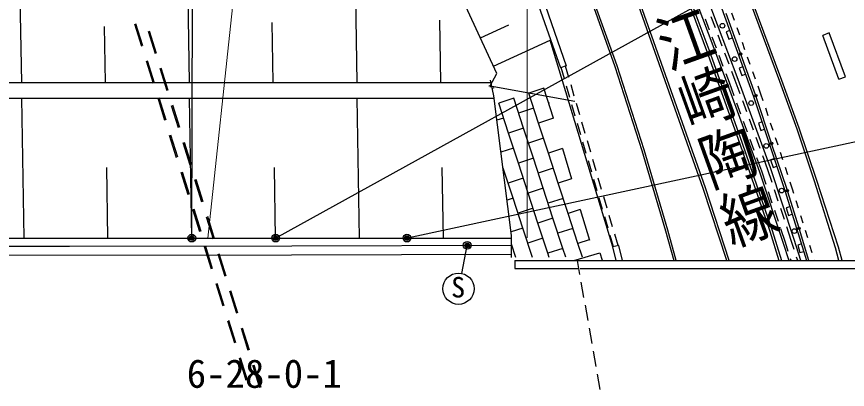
# Model space of a CAD drawing. Units: millimetres, scale not verified. Extents: x 40000 to 680000, y 20000 to 380000.
# Drawn here: x 189635 to 243038, y 282565 to 306528 of the extents above; entities that cross this region are included whole.
import ezdxf
from ezdxf.enums import TextEntityAlignment as Align

# ---------------------------------------------------------------- set-up
doc = ezdxf.new("R2010")
doc.units = ezdxf.units.MM
doc.header["$LTSCALE"] = 1000
doc.header["$PDMODE"] = 32
doc.header["$PDSIZE"] = 500
for name, color, linetype, lineweight in [('M-BGD', 7, 'Continuous', 25), ('M-BMK-SRVR', 3, 'Continuous', 25), ('M-STR-HTXT', 7, 'Continuous', 13), ('M-STR-STR1', 1, 'Continuous', 25), ('M-STR-STRC', 7, 'Continuous', 25)]:
    doc.layers.add(name, color=color, linetype=linetype, lineweight=lineweight)
doc.layers.add('M-BMK-HTXT', color=7, linetype='Continuous')
doc.styles.add('@ＭＳ ゴシック', font='')
doc.styles.add('ＭＳ ゴシック', font='')
doc.styles.get('@ＭＳ ゴシック').set_extended_font_data('@MS Gothic')
doc.styles.get('ＭＳ ゴシック').set_extended_font_data('MS Gothic')

msp = doc.modelspace()

# ---------------------------------------------------------------- linework, layer by layer
at = {"layer": 'M-BGD'}
for p, q in [((211519, 302291), (211393, 310292)), ((236015, 302492), (233196, 309960)), ((200740, 302291), (200638, 308701)), ((189960, 302291), (189867, 308165)), ((223058, 307631), (224586, 303235)), ((223435, 307767), (224963, 303366)), ((236159, 304187), (235242, 306726)), ((235775, 306279), (235606, 306750)), ((197680, 304616), (197232, 306047)), ((197756, 304640), (197308, 306071)), ((206129, 302291), (206069, 306139)), ((216909, 302291), (216846, 306309)), ((234176, 305664), (233911, 306366)), ((234550, 305805), (234286, 306506)), ((195350, 302291), (195293, 305887)), ((198086, 305595), (198534, 304164)), ((198162, 305619), (198610, 304187)), ((219457, 305154), (221279, 305996)), ((235474, 305641), (235239, 305556)), ((235239, 305556), (235409, 305086)), ((236115, 305339), (235945, 305809)), ((241874, 305478), (241452, 305321)), ((242919, 302660), (241874, 305478)), ((220299, 303333), (223942, 305017)), ((227956, 291723), (223942, 305017)), ((234617, 304495), (234353, 305196)), ((234992, 304635), (234727, 305337)), ((235409, 305086), (235644, 305171)), ((242497, 302504), (241452, 305321)), ((236455, 304398), (236285, 304869)), ((235059, 303325), (234794, 304027)), ((235433, 303466), (235168, 304168)), ((237128, 301507), (236210, 304046)), ((236795, 303458), (236625, 303928)), ((198427, 302230), (197979, 303661)), ((198503, 302254), (198055, 303685)), ((224963, 303366), (224586, 303235)), ((225131, 302616), (224916, 303350)), ((198833, 303209), (199281, 301778)), ((198909, 303233), (199357, 301802)), ((224844, 302531), (224633, 303252)), ((235452, 302283), (235235, 302858)), ((235827, 302422), (235610, 302998)), ((236324, 303290), (236089, 303205)), ((236089, 303205), (236259, 302735)), ((236259, 302735), (236494, 302820)), ((237135, 302517), (236965, 302988)), ((220305, 301445), (220095, 302445)), ((235761, 301438), (235452, 302283)), ((236138, 301573), (235827, 302422)), ((238096, 296798), (236015, 302492)), ((242497, 302504), (242919, 302660)), ((220075, 302072), (219997, 302051)), ((220075, 302072), (225523, 301098)), ((220308, 301940), (220208, 301907)), ((223521, 301921), (222555, 301605)), ((224152, 299990), (223521, 301921)), ((225195, 301332), (224984, 302052)), ((225483, 301416), (225272, 302136)), ((237484, 301551), (237305, 302047)), ((190118, 292291), (189976, 301291)), ((199173, 299844), (198725, 301276)), ((199250, 299868), (198802, 301299)), ((200897, 292291), (200755, 301291)), ((211677, 292291), (211535, 301291)), ((221453, 292447), (220305, 301445)), ((221589, 301290), (220623, 300974)), ((222220, 299358), (221589, 301290)), ((223186, 299674), (222555, 301605)), ((238143, 298459), (237177, 301365)), ((237631, 301108), (237484, 301551)), ((199579, 300823), (200027, 299392)), ((199656, 300847), (200104, 299416)), ((221255, 299043), (220623, 300974)), ((223879, 300969), (223836, 300955)), ((225546, 300132), (225335, 300852)), ((225834, 300217), (225623, 300936)), ((236190, 300264), (235933, 300968)), ((236567, 300399), (236309, 301104)), ((222871, 300640), (221905, 300324)), ((237947, 300159), (237789, 300634)), ((220939, 300008), (220506, 299867)), ((224152, 299990), (223186, 299674)), ((223817, 297742), (223186, 299674)), ((225897, 298932), (225686, 299652)), ((226185, 299017), (225974, 299737)), ((236620, 299090), (236362, 299794)), ((236996, 299225), (236738, 299930)), ((237551, 299764), (237314, 299685)), ((237314, 299685), (237472, 299210)), ((238262, 299210), (238104, 299685)), ((222220, 299358), (221255, 299043)), ((222852, 297427), (222220, 299358)), ((237472, 299210), (237709, 299289)), ((199920, 297458), (199472, 298890)), ((199997, 297482), (199548, 298914)), ((221886, 297111), (221255, 299043)), ((223502, 298708), (222536, 298393)), ((226536, 297817), (226326, 298537)), ((237049, 297916), (236791, 298620)), ((237425, 298051), (237168, 298756)), ((238578, 298261), (238420, 298736)), ((200326, 298437), (200774, 297006)), ((200403, 298461), (200851, 297030)), ((200403, 298461), (200851, 297030)), ((221570, 298077), (220768, 297815)), ((224733, 298042), (223817, 297742)), ((224733, 298042), (225302, 296090)), ((226248, 297733), (226038, 298453)), ((239157, 295410), (238190, 298317)), ((224449, 295811), (223817, 297742)), ((237907, 296732), (237597, 297581)), ((238893, 297312), (238735, 297787)), ((222852, 297427), (221886, 297111)), ((222517, 295180), (221886, 297111)), ((223483, 295495), (222852, 297427)), ((226600, 296533), (226389, 297253)), ((226887, 296618), (226677, 297338)), ((237529, 296601), (237220, 297446)), ((238340, 297391), (238103, 297312)), ((238103, 297312), (238261, 296838)), ((195507, 292291), (195436, 296837)), ((200667, 295072), (200219, 296504)), ((200743, 295096), (200295, 296528)), ((206287, 292291), (206215, 296837)), ((217067, 292291), (216995, 296837)), ((220920, 296796), (220899, 296789)), ((221552, 294864), (220920, 296796)), ((224133, 296777), (223167, 296461)), ((237819, 295729), (237529, 296601)), ((238198, 295857), (237907, 296732)), ((239624, 292195), (238096, 296798)), ((238261, 296838), (238498, 296917)), ((239209, 296363), (239051, 296838)), ((201073, 296052), (201521, 294620)), ((201149, 296076), (201597, 294644)), ((222202, 296145), (221236, 295830)), ((225302, 296090), (224449, 295811)), ((226951, 295334), (226740, 296053)), ((227239, 295418), (227028, 296138)), ((239514, 295446), (239366, 295889)), ((242265, 291662), (240922, 295945)), ((242457, 291717), (241064, 295992)), ((223483, 295495), (222517, 295180)), ((224114, 293564), (223483, 295495)), ((225080, 293880), (224449, 295811)), ((235283, 290841), (233776, 295474)), ((235441, 290841), (233918, 295522)), ((238591, 294670), (238355, 295382)), ((239600, 295166), (239514, 295446)), ((221552, 294864), (221161, 294736)), ((222183, 292933), (221552, 294864)), ((223149, 293248), (222517, 295180)), ((224764, 294845), (223799, 294530)), ((227302, 294134), (227091, 294854)), ((227590, 294218), (227379, 294938)), ((238212, 294543), (237976, 295255)), ((239908, 292986), (239203, 295267)), ((239343, 294304), (239104, 294230)), ((239896, 294210), (239748, 294688)), ((201414, 292686), (200966, 294118)), ((201490, 292710), (201042, 294142)), ((222833, 294214), (221867, 293898)), ((225870, 294138), (225080, 293880)), ((225711, 291948), (225080, 293880)), ((225870, 294138), (226454, 292153)), ((227941, 293019), (227730, 293739)), ((238606, 293356), (238370, 294068)), ((238985, 293484), (238749, 294196)), ((239104, 294230), (239252, 293752)), ((239252, 293752), (239491, 293826)), ((240191, 293255), (240043, 293732)), ((201820, 293666), (202268, 292234)), ((201896, 293690), (202344, 292258)), ((224114, 293564), (223149, 293248)), ((223780, 291317), (223149, 293248)), ((224746, 291632), (224114, 293564)), ((227653, 292934), (227443, 293654)), ((222183, 292933), (221423, 292684)), ((222798, 291050), (222183, 292933)), ((225396, 292914), (224430, 292598)), ((239053, 292010), (238764, 292882)), ((239433, 292134), (239143, 293009)), ((240570, 290841), (239952, 292842)), ((240486, 292299), (240338, 292777)), ((221456, 291047), (221453, 292447)), ((223464, 292283), (222498, 291967)), ((226439, 292186), (225711, 291948)), ((228005, 291734), (227794, 292454)), ((228297, 291805), (228082, 292539)), ((239618, 291549), (239433, 292134)), ((240052, 290841), (239624, 292195)), ((202160, 290301), (201712, 291732)), ((202237, 290324), (201789, 291756)), ((221730, 291048), (221454, 291892)), ((221533, 291651), (221454, 291626)), ((224746, 291632), (223780, 291317)), ((224935, 291054), (224746, 291632)), ((226003, 291056), (225711, 291948)), ((228345, 291816), (227956, 291723)), ((228169, 290841), (227956, 291723)), ((228580, 290841), (228345, 291816)), ((239236, 291431), (239053, 292010)), ((240081, 291915), (239843, 291841)), ((239843, 291841), (239990, 291364)), ((240781, 291344), (240634, 291822)), ((242498, 290841), (242265, 291662)), ((242706, 290841), (242457, 291717)), ((202566, 291280), (203015, 289848)), ((202643, 291304), (203091, 289872)), ((223866, 291052), (223780, 291317)), ((225464, 290841), (227123, 291346)), ((227125, 291340), (227271, 290862)), ((239842, 290841), (239769, 291072)), ((239990, 291364), (240229, 291437)), ((239423, 290841), (239387, 290955)), ((240937, 290841), (240929, 290866)), ((202907, 287915), (202459, 289346)), ((202984, 287939), (202535, 289370)), ((203390, 288918), (203838, 287486)), ((203313, 288894), (203761, 287462)), ((203654, 285529), (203206, 286960)), ((203730, 285553), (203282, 286984)), ((204060, 286508), (204508, 285077)), ((204136, 286532), (204584, 285101)), ((204401, 283143), (203953, 284575)), ((204477, 283167), (204029, 284598)), ((204807, 284122), (205255, 282691)), ((204883, 284146), (205331, 282715))]:
    msp.add_line(p, q, dxfattribs=at)
for points in [[(233776, 295474), (226544, 315955), (223183, 325042), (221001, 330563), (218858, 335512), (216545, 340398), (215388, 342666)], [(233918, 295522), (226685, 316006), (223323, 325095), (221140, 330620), (218994, 335574), (216679, 340464), (215578, 342625)], [(220103, 302000), (220075, 302072), (220509, 302879), (215712, 313259), (216656, 314241), (214684, 318411)], [(232071, 309523), (233984, 304357), (236101, 298415), (238049, 292731), (238635, 290841)], [(232212, 309575), (234125, 304408), (236243, 298464), (238192, 292778), (238792, 290841)], [(232495, 309694), (235312, 302231), (237388, 296551), (238910, 291964), (239266, 290841)], [(234107, 309425), (237011, 301387), (239038, 295293), (240413, 290841)], [(240922, 295945), (239803, 299297), (238686, 302362), (236033, 309529)], [(241064, 295992), (239945, 299346), (238827, 302414), (236174, 309581)], [(226414, 308036), (228095, 303311), (229831, 297917), (231347, 292761), (231883, 290841)], [(232039, 290841), (231491, 292802), (229974, 297961), (228237, 303359), (226555, 308087)], [(186663, 302291), (188000, 302291), (208000, 302291), (220127, 302291)], [(187131, 301291), (188000, 301291), (208000, 301291), (220324, 301291)], [(153745, 292291), (168000, 292291), (188000, 292291), (208000, 292291), (221453, 292291)], [(154088, 291773), (167336, 291734), (187336, 291769), (193025, 291778)], [(193025, 291778), (207336, 291803), (221455, 291827)], [(153545, 291275), (167305, 291153), (187305, 291188), (207305, 291223), (221455, 291247)]]:
    msp.add_lwpolyline(points, dxfattribs=at)
for centre, radius in [((235006, 305944), 150), ((235788, 303800), 150), ((236185, 304117), 75), ((236185, 304117), 60), ((236185, 304117), 50), ((236185, 304117), 50), ((236185, 304117), 50), ((236185, 304117), 50), ((237153, 301437), 75), ((237153, 301437), 60), ((237153, 301437), 50), ((237153, 301437), 50), ((237153, 301437), 50), ((237153, 301437), 50), ((236852, 300965), 150), ((237824, 298217), 150), ((238167, 298388), 75), ((238167, 298388), 60), ((238167, 298388), 50), ((238167, 298388), 50), ((238167, 298388), 50), ((238167, 298388), 50), ((238811, 295341), 150), ((239181, 295339), 75), ((239181, 295339), 60), ((239181, 295339), 50), ((239181, 295339), 50), ((239181, 295339), 50), ((239181, 295339), 50), ((239629, 292738), 150), ((239930, 292914), 75), ((239930, 292914), 60), ((239930, 292914), 50), ((239930, 292914), 50), ((239930, 292914), 50), ((239930, 292914), 50)]:
    msp.add_circle(centre, radius, dxfattribs=at)
at = {"layer": 'M-STR-HTXT'}
for p, q in [((201932, 292296), (208838, 357383)), ((222446, 349641), (222446, 292310)), ((222446, 292310), (222446, 341641))]:
    msp.add_line(p, q, dxfattribs=at)
at = {"layer": 'M-STR-STR1'}
for p, q in [((221660, 290841), (225770, 290841)), ((221660, 290841), (221660, 290341)), ((225668, 290841), (225825, 289951)), ((221660, 290341), (225756, 290341)), ((225912, 289458), (226085, 288474)), ((226172, 287981), (226346, 286996)), ((226433, 286504), (226606, 285519)), ((226693, 285027), (226867, 284042)), ((226954, 283550), (227127, 282565))]:
    msp.add_line(p, q, dxfattribs=at)
for points in [[(225767, 290841), (226517, 290841), (235280, 290841), (244280, 290841), (253280, 290841), (257780, 290841)], [(225855, 290341), (226605, 290341), (235280, 290341), (244280, 290341), (253280, 290341), (257780, 290341)]]:
    msp.add_lwpolyline(points, dxfattribs=at)
at = {"layer": 'M-STR-STRC'}
for p, q in [((206287, 292291), (302149, 345288)), ((200897, 292291), (200964, 317774)), ((246251, 299060), (214757, 292291)), ((218262, 290019), (218598, 291823))]:
    msp.add_line(p, q, dxfattribs=at)
for centre, radius in [((200897, 292291), 150), ((200897, 292291), 120), ((200897, 292291), 90), ((200897, 292291), 60), ((200897, 292291), 30), ((206287, 292291), 150), ((206287, 292291), 120), ((206287, 292291), 90), ((206287, 292291), 60), ((206287, 292291), 30), ((214727, 292291), 150), ((214727, 292291), 120), ((214727, 292291), 90), ((214727, 292291), 60), ((214727, 292291), 30), ((218598, 291823), 150), ((218598, 291823), 120), ((218598, 291823), 90), ((218598, 291823), 60), ((218598, 291823), 30), ((218039, 289038), 1006)]:
    msp.add_circle(centre, radius, dxfattribs=at)
for p in [(200897, 292291), (206287, 292291), (214727, 292291), (218598, 291823)]:
    msp.add_point(p, dxfattribs=at)

# ---------------------------------------------------------------- texts
at = {"layer": 'M-BMK-HTXT', "style": '@ＭＳ ゴシック', "width": 1.15}
msp.add_text('一般県道\u3000江崎陶線', height=2566, rotation=289.785, dxfattribs=at).set_placement((229275, 308221), align=Align.BOTTOM_CENTER)
at = {"layer": 'M-BMK-SRVR', "style": 'ＭＳ ゴシック'}
msp.add_text('6-28-0-1', height=1833, dxfattribs=at).set_placement((200571, 282116), align=Align.BOTTOM_LEFT)
at = {"layer": 'M-STR-STRC', "style": 'ＭＳ ゴシック'}
msp.add_text('S', height=1320, dxfattribs=at).set_placement((218017, 288076), align=Align.BOTTOM_CENTER)

doc.saveas('drawing.dxf')
